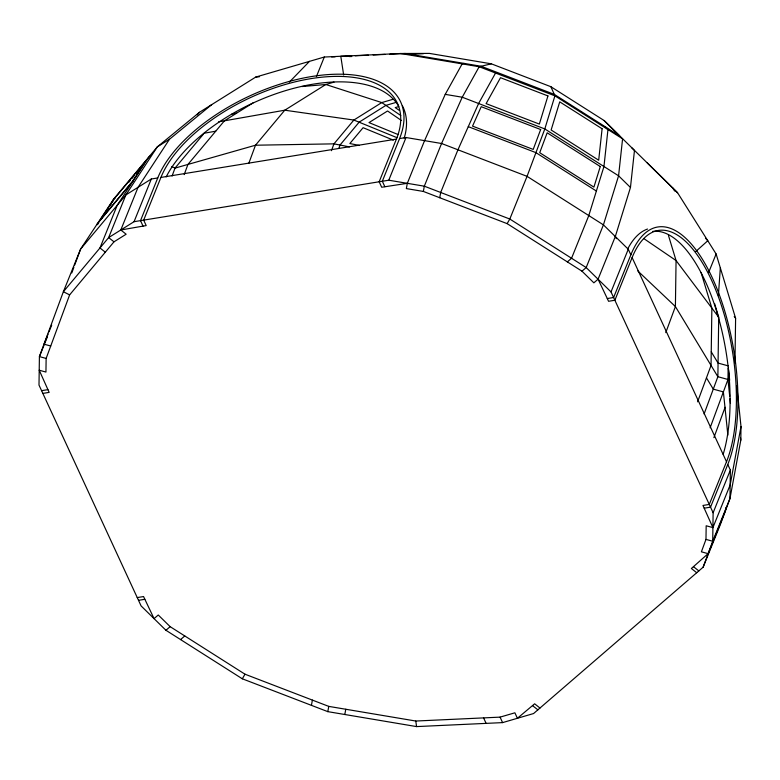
<?xml version="1.0" encoding="UTF-8"?>
<svg xmlns="http://www.w3.org/2000/svg" width="780" height="780" viewBox="0 0 780 780"><rect width="100%" height="100%" fill="white"/><g stroke="black" fill="none" stroke-linecap="round" stroke-linejoin="round"><path stroke-width="1.17" d="M211.643 104.676L169.474 139.259L138.05 187.297L120.803 229.983L126.145 234.214L113.987 241.82L69.625 294.879L46.137 358.439L45.942 372.06L39.215 370.217L49.16 392.379L42.851 393.403M726.034 507.409L725.371 510.978L708.123 553.663L701.395 551.821L705.978 539.399L706.173 525.769L712.91 527.611L730.158 484.936L741 426.553L736.768 385.71M74.714 265.015L80.613 249.054L125.882 194.912L151.31 179L157.755 177.947A134.374 68.708 -24.8 0 1 311.688 76.518A134.374 68.708 -24.8 0 1 399.565 138.567L406.019 137.524L441.568 143.501L527.056 176.348L603.428 224.864L628.27 249.239L630.854 254.836A134.374 55.243 80.8 0 1 712.345 277.914A134.374 55.243 80.8 0 1 727.779 464.48L730.363 470.077L713.125 512.752L712.715 541.242L703.121 567.206L533.578 713.544L502.593 722.611L416.578 726.59L327.805 711.643L242.317 678.795L165.945 630.289L141.092 605.914L39 385.076L39.41 356.596L63.365 291.74L80.613 249.054L113.587 199.173L157.316 146.874L199.475 112.291L255.733 77.074L324.305 57.028L400.52 53.498L429.468 53.41L491.322 63.823L550.875 86.707L604.081 120.5L677.576 192.757L716.118 253.978L735.608 318.289L734.965 362.875M714.577 303.537L718.721 317.226L717.873 376.711L704.096 413.985M729.709 396.289L727.974 379.48L728.13 368.121M730.363 470.077L729.963 498.556L720.369 524.53L703.121 567.206M705.978 539.399L712.715 541.242L729.963 498.556L740.805 440.173L741 426.553M718.38 295.601L720.33 267.881M464.129 63.404L462.169 63.872L445.234 94.361L424.564 140.644L407.316 183.329L406.351 188.584L423.355 191.441L507.136 223.636L581.977 271.177L593.863 282.838L598.065 279.211L615.313 236.525L630.464 187.463L634.471 150.482L631.498 147.537M311.425 705.354L312.39 700.099M327.805 711.643L328.77 706.387L244.988 674.203L170.147 626.662L158.262 615.001L154.06 618.628L143.559 596.554L137.241 597.577M423.355 191.441L424.32 186.186L441.568 143.501L462.238 97.217L479.173 66.739L491.322 63.823M344.809 714.509L345.774 709.254M439.725 197.73L440.69 192.475L457.938 149.799L478.608 103.506L495.553 73.028L497.503 72.559M71.77 272.99L73.876 267.286M112.32 202.595L113.587 199.173L115.42 197.613M172.078 176.026L175.003 168.119L203.414 134.141M184.187 174.603L187.941 164.434L224.406 120.822L253.081 102.872M248.791 163.351L255.489 145.216L284.768 110.204L325.825 84.503L333.976 82.124M331.422 150.696L333.957 143.851L353.857 120.052L381.761 102.58L393.101 99.265M338.793 148.415L340.06 144.992L359.171 122.138L385.964 105.359L395.304 102.629M665.769 332.631L675.402 306.56L676.065 260.549L668.431 235.365M697.593 401.827L711.048 365.43L711.867 308.119L701.113 272.63M710.122 427.791L727.974 379.48M713.885 437.658L725.117 407.257M48.077 334.064L44.002 344.175L50.729 346.018M48.994 331.812L51.714 325.075M47.122 337.496L39.41 356.596L46.137 358.439M69.625 294.879L63.365 291.74L108.644 237.598L134.062 221.686L151.31 179M157.755 177.947L140.517 220.633L143.042 226.112L146.201 225.595L143.666 220.116L160.914 177.44A130.864 66.914 -24.8 0 1 310.83 78.653A130.864 66.914 -24.8 0 1 396.415 139.084L379.168 181.769L381.693 187.239L407.316 183.329M316.417 76.567L324.305 57.028M399.565 138.567L382.327 181.252L384.852 186.732M134.062 221.686L388.772 180.209L406.019 137.524M713.125 512.752L611.023 291.925L628.27 249.239M630.854 254.836L613.616 297.511L607.298 298.545L598.065 279.211M712.91 527.611L702.956 505.459L709.274 504.426L726.511 461.74A130.864 53.8 80.8 0 0 711.487 280.049A130.864 53.8 80.8 0 0 632.122 257.566L614.874 300.251L608.566 301.285L607.298 298.545M708.659 272.435L716.118 253.978M727.779 464.48L710.531 507.166L704.223 508.19M242.317 678.795L244.988 674.203M507.136 223.636L509.808 219.034L527.056 176.348L544.81 128.944L554.921 95.843L550.875 86.707M97.461 224.718L98.777 222.719M101.419 218.732L103.389 215.748M106.031 211.76L108.001 208.767M109.98 205.784L111.296 203.785M128.69 182.296L130.211 180.472M131.742 178.649L134.024 175.909M136.315 173.179L137.836 171.356M97.1 224.114L132.931 181.262M197.311 114.884L199.475 112.291M289.351 82.095L309.485 61.357M695.789 251.521L707.782 240.737L705.461 238.153M696.725 572.725L691.373 568.503L708.123 553.663M567.352 261.885L571.555 258.258L588.793 215.572L603.954 166.52L607.961 129.538L604.987 126.584M165.945 630.289L170.147 626.662M581.977 271.177L586.18 267.55L603.428 224.864L618.579 175.812L622.586 138.83L554.921 95.843L479.173 66.739L400.52 53.498M180.57 639.581L184.772 635.953M328.77 706.387L415.769 721.032L500.068 717.132L514.888 712.803L517.413 718.273L534.632 703.804L539.975 708.025M150.52 155.707L148.649 157.248L117.215 205.286L99.967 247.962L105.319 252.194M169.474 139.259L157.316 146.874L125.882 194.912L108.644 237.598L113.987 241.82M398.609 106.597L395.216 107.591L399.185 110.311M231.943 114.016L236.574 113.207M218.634 121.836L284.768 110.204L353.857 120.052L397.01 137.68M204.175 133.224L215.738 131.186M120.803 229.983L143.042 226.112M345.823 56.491L351.644 55.965M160.914 177.44L396.415 139.084M41.584 390.673L47.902 389.639M138.508 600.317L144.826 599.293M255.733 77.074L259.35 76.771M301.889 86.551L325.825 84.503L381.761 102.58L400.774 115.518M355.231 55.799L368.375 55.185M373.162 54.961L385.115 54.415M389.873 54.191L405.171 53.488L481.133 66.271L554.268 94.37L619.612 135.886L604.081 120.5M412.688 54.191L423.481 53.684M348.055 56.131L340.782 56.258L343.668 74.997M331.578 56.891L335.137 56.823M349.381 56.56L351.751 56.511M445.234 94.361L462.238 97.217L544.81 128.944L618.579 175.812L630.464 187.463M388.772 180.209L424.32 186.186L509.808 219.034L586.18 267.55L611.023 291.925M359.365 145.451L349.849 143.53L363.09 127.696L393.393 140.147M349.596 146.913L333.957 143.851L255.489 145.216L175.003 168.119L171.873 166.549M728.169 365.849L718.068 363.08L711.243 351.809M728.198 379.538L717.873 376.711L675.402 306.56L637.767 270.923M468.273 126.653L535.928 152.646L596.378 191.041M398.18 134.589L368.998 122.596L387.562 110.984L401.456 120.51M643.929 238.66L676.065 260.549L718.721 317.226M693.478 566.69L698.822 570.911M532.525 705.617L537.878 709.839M647.312 162.913L677.576 192.757M734.233 316.465L735.608 318.289M672.711 187.96L674.632 191.022M706.456 377.851L713.281 389.132L723.382 391.901L727.867 435.133M615.313 236.525L616.337 238.67M632.122 257.566L726.511 461.74M500.068 717.132L502.593 722.611M483.59 717.902L486.115 723.372M415.769 721.032L416.578 726.59M740.551 437.775L740.805 440.173M728.539 369.457L729.661 380.26M729.963 398.697L730.46 403.504M652.782 231.397A130.864 53.8 80.8 0 1 716.05 309.465A130.864 53.8 80.8 0 1 723.167 454.35M402.412 105.817A134.374 68.708 -24.8 0 1 404.177 138.177M166.169 176.923A130.864 66.914 -24.8 0 1 285.275 90.714A130.864 66.914 -24.8 0 1 398.697 106.304M627.793 248.781A134.374 55.243 80.8 0 1 647.546 229.037M602.101 128.768L598.689 160.212L551.129 130.006L559.728 101.858L602.101 128.768M547.94 95.93L539.341 124.079L486.106 103.623L500.507 77.707L547.94 95.93M600.268 166.54L593.911 187.122L539.721 152.695L547.17 132.805L600.268 166.54M540.657 129.529L533.208 149.419L472.543 126.116L481.221 106.694L540.657 129.529M145.558 161.353L132.376 181.506L100.249 219.931L114.085 198.998L145.558 161.353"/></g></svg>
